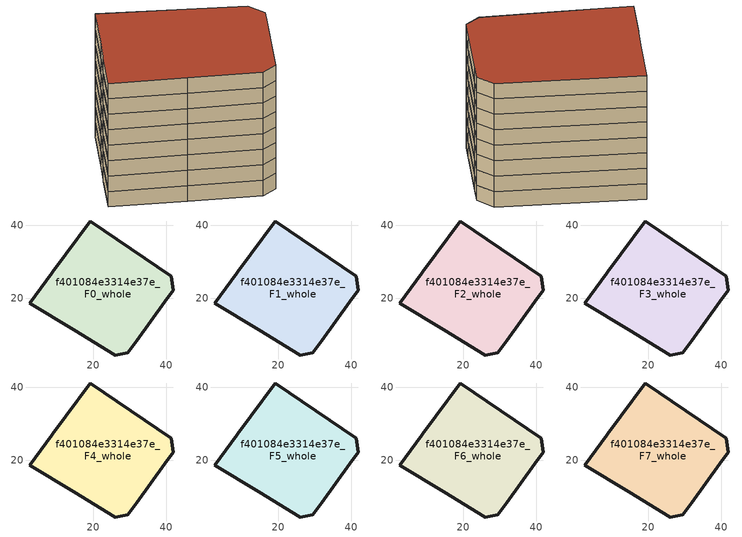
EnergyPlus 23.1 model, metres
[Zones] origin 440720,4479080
f401084e3314e37e_F0_whole
 floor ground (EU_floor_Construction): 41.3,26.07 41.87,22.1 39.57,18.95 31.83,8.33 29.39,4.97 25.96,4.39 14.53,11.34 2.54,18.64 8.5,26.84 8.85,27.32 12.39,32.1 19.08,41.19 z0
 wall outside (EU_wall_Construction): 19.08,41.19 12.39,32.1 8.85,27.32 8.5,26.84 2.54,18.64 14.53,11.34 25.96,4.39 29.39,4.97 31.83,8.33 39.57,18.95 41.87,22.1 41.3,26.07 19.08,41.19 z0:3
f401084e3314e37e_F1_whole
 floor to f401084e3314e37e_F0_whole (EU_floor_Construction): 41.3,26.07 41.87,22.1 39.57,18.95 31.83,8.33 29.39,4.97 25.96,4.39 14.53,11.34 2.54,18.64 8.5,26.84 8.85,27.32 12.39,32.1 19.08,41.19 z3
 wall outside (EU_wall_Construction): 19.08,41.19 12.39,32.1 8.85,27.32 8.5,26.84 2.54,18.64 14.53,11.34 25.96,4.39 29.39,4.97 31.83,8.33 39.57,18.95 41.87,22.1 41.3,26.07 19.08,41.19 z3:6
f401084e3314e37e_F2_whole
 floor to f401084e3314e37e_F1_whole (EU_floor_Construction): 41.3,26.07 41.87,22.1 39.57,18.95 31.83,8.33 29.39,4.97 25.96,4.39 14.53,11.34 2.54,18.64 8.5,26.84 8.85,27.32 12.39,32.1 19.08,41.19 z6
 wall outside (EU_wall_Construction): 19.08,41.19 12.39,32.1 8.85,27.32 8.5,26.84 2.54,18.64 14.53,11.34 25.96,4.39 29.39,4.97 31.83,8.33 39.57,18.95 41.87,22.1 41.3,26.07 19.08,41.19 z6:9
f401084e3314e37e_F3_whole
 floor to f401084e3314e37e_F2_whole (EU_floor_Construction): 41.3,26.07 41.87,22.1 39.57,18.95 31.83,8.33 29.39,4.97 25.96,4.39 14.53,11.34 2.54,18.64 8.5,26.84 8.85,27.32 12.39,32.1 19.08,41.19 z9
 wall outside (EU_wall_Construction): 19.08,41.19 12.39,32.1 8.85,27.32 8.5,26.84 2.54,18.64 14.53,11.34 25.96,4.39 29.39,4.97 31.83,8.33 39.57,18.95 41.87,22.1 41.3,26.07 19.08,41.19 z9:12
f401084e3314e37e_F4_whole
 floor to f401084e3314e37e_F3_whole (EU_floor_Construction): 41.3,26.07 41.87,22.1 39.57,18.95 31.83,8.33 29.39,4.97 25.96,4.39 14.53,11.34 2.54,18.64 8.5,26.84 8.85,27.32 12.39,32.1 19.08,41.19 z12
 wall outside (EU_wall_Construction): 19.08,41.19 12.39,32.1 8.85,27.32 8.5,26.84 2.54,18.64 14.53,11.34 25.96,4.39 29.39,4.97 31.83,8.33 39.57,18.95 41.87,22.1 41.3,26.07 19.08,41.19 z12:15
f401084e3314e37e_F5_whole
 floor to f401084e3314e37e_F4_whole (EU_floor_Construction): 41.3,26.07 41.87,22.1 39.57,18.95 31.83,8.33 29.39,4.97 25.96,4.39 14.53,11.34 2.54,18.64 8.5,26.84 8.85,27.32 12.39,32.1 19.08,41.19 z15
 wall outside (EU_wall_Construction): 19.08,41.19 12.39,32.1 8.85,27.32 8.5,26.84 2.54,18.64 14.53,11.34 25.96,4.39 29.39,4.97 31.83,8.33 39.57,18.95 41.87,22.1 41.3,26.07 19.08,41.19 z15:18
f401084e3314e37e_F6_whole
 floor to f401084e3314e37e_F5_whole (EU_floor_Construction): 41.3,26.07 41.87,22.1 39.57,18.95 31.83,8.33 29.39,4.97 25.96,4.39 14.53,11.34 2.54,18.64 8.5,26.84 8.85,27.32 12.39,32.1 19.08,41.19 z18
 wall outside (EU_wall_Construction): 19.08,41.19 12.39,32.1 8.85,27.32 8.5,26.84 2.54,18.64 14.53,11.34 25.96,4.39 29.39,4.97 31.83,8.33 39.57,18.95 41.87,22.1 41.3,26.07 19.08,41.19 z18:21
f401084e3314e37e_F7_whole
 floor to f401084e3314e37e_F6_whole (EU_floor_Construction): 41.3,26.07 41.87,22.1 39.57,18.95 31.83,8.33 29.39,4.97 25.96,4.39 14.53,11.34 2.54,18.64 8.5,26.84 8.85,27.32 12.39,32.1 19.08,41.19 z21
 wall outside (EU_wall_Construction): 19.08,41.19 12.39,32.1 8.85,27.32 8.5,26.84 2.54,18.64 14.53,11.34 25.96,4.39 29.39,4.97 31.83,8.33 39.57,18.95 41.87,22.1 41.3,26.07 19.08,41.19 z21:24
 roof outside (EU_roof_Construction): 31.83,8.33 39.57,18.95 41.87,22.1 41.3,26.07 19.08,41.19 12.39,32.1 8.85,27.32 8.5,26.84 2.54,18.64 14.53,11.34 25.96,4.39 29.39,4.97 z24
[Building]
EU S2 Campaign: North Axis=0; Terrain=City; Solar Distribution=FullExterior
[Site:Location]
Madrid: Latitude=40.5; Longitude=-3.5; Time Zone=1; Elevation=609
[SizingPeriod:WeatherFileDays]
AnnualSizingPeriod: Begin Month=1; Begin Day of Month=1; End Month=12; End Day of Month=31; Day of Week for Start Day=Monday; Use Weather File Daylight Saving Period=No; Use Weather File Rain and Snow Indicators=No
[MATERIAL]
EU_InternalMass_Material: Roughness=MediumRough; Thickness=0.1; Conductivity=1; Density=1800; Specific Heat=900; Thermal Absorptance=0.9; Solar Absorptance=0.7; Visible Absorptance=0.7
[MATERIAL:NOMASS] Roughness=MediumRough; Thermal Absorptance=0.9; Solar Absorptance=0.7; Visible Absorptance=0.7
Name | Thermal Resistance
EU_wall_NoMass; EU_roof_NoMass | 2.16768
EU_floor_NoMass | 1.14339
[CONSTRUCTION]
EU_wall_Construction: EU_wall_NoMass
EU_roof_Construction: EU_roof_NoMass
EU_floor_Construction: EU_floor_NoMass
EU_InternalMass_Construction: EU_InternalMass_Material
[ZONE] Type=1; Multiplier=1; Ceiling Height=autocalculate; Volume=2404.79; Floor Area=autocalculate; Part of Total Floor Area=Yes
f401084e3314e37e_F0_whole; f401084e3314e37e_F1_whole; f401084e3314e37e_F2_whole; f401084e3314e37e_F3_whole; f401084e3314e37e_F4_whole; f401084e3314e37e_F5_whole; f401084e3314e37e_F6_whole; f401084e3314e37e_F7_whole
[INTERNALMASS] Construction=EU_InternalMass_Construction; Surface Area=801.596
Name | Zone or ZoneList
f401084e3314e37e_F0_whole_EU_InternalMass | f401084e3314e37e_F0_whole
f401084e3314e37e_F1_whole_EU_InternalMass | f401084e3314e37e_F1_whole
f401084e3314e37e_F2_whole_EU_InternalMass | f401084e3314e37e_F2_whole
f401084e3314e37e_F3_whole_EU_InternalMass | f401084e3314e37e_F3_whole
f401084e3314e37e_F4_whole_EU_InternalMass | f401084e3314e37e_F4_whole
f401084e3314e37e_F5_whole_EU_InternalMass | f401084e3314e37e_F5_whole
f401084e3314e37e_F6_whole_EU_InternalMass | f401084e3314e37e_F6_whole
f401084e3314e37e_F7_whole_EU_InternalMass | f401084e3314e37e_F7_whole
[OTHEREQUIPMENT] Fuel Type=Electricity; Design Level Calculation Method=Watts/Area; Power per Zone Floor Area=1; Fraction Latent=0; Fraction Radiant=0; Fraction Lost=0; Carbon Dioxide Generation Rate=0; EndUse Subcategory=EU_Step8_InternalGains
Name | Zone or ZoneList or Space or SpaceList | Schedule
EU_Step8_InternalGain_f401084e3314e37e_F0_whole_f000 | f401084e3314e37e_F0_whole | EU_Step8_GainSchedule_f401084e3314e37e_F0_whole_f000
EU_Step8_InternalGain_f401084e3314e37e_F1_whole_f000 | f401084e3314e37e_F1_whole | EU_Step8_GainSchedule_f401084e3314e37e_F1_whole_f000
EU_Step8_InternalGain_f401084e3314e37e_F2_whole_f000 | f401084e3314e37e_F2_whole | EU_Step8_GainSchedule_f401084e3314e37e_F2_whole_f000
EU_Step8_InternalGain_f401084e3314e37e_F3_whole_f000 | f401084e3314e37e_F3_whole | EU_Step8_GainSchedule_f401084e3314e37e_F3_whole_f000
EU_Step8_InternalGain_f401084e3314e37e_F4_whole_f000 | f401084e3314e37e_F4_whole | EU_Step8_GainSchedule_f401084e3314e37e_F4_whole_f000
EU_Step8_InternalGain_f401084e3314e37e_F5_whole_f000 | f401084e3314e37e_F5_whole | EU_Step8_GainSchedule_f401084e3314e37e_F5_whole_f000
EU_Step8_InternalGain_f401084e3314e37e_F6_whole_f000 | f401084e3314e37e_F6_whole | EU_Step8_GainSchedule_f401084e3314e37e_F6_whole_f000
EU_Step8_InternalGain_f401084e3314e37e_F7_whole_f000 | f401084e3314e37e_F7_whole | EU_Step8_GainSchedule_f401084e3314e37e_F7_whole_f000
[ZONEVENTILATION:DESIGNFLOWRATE] Schedule=EU_AlwaysOn; Design Flow Rate Calculation Method=AirChanges/Hour; Air Changes per Hour=0.480546; Ventilation Type=Natural; Fan Pressure Rise=0; Fan Total Efficiency=1; Constant Term Coefficient=1; Temperature Term Coefficient=0; Velocity Term Coefficient=0; Velocity Squared Term Coefficient=0; Minimum Indoor Temperature=-100; Maximum Indoor Temperature=100; Delta Temperature=-100; Minimum Outdoor Temperature=-100; Maximum Outdoor Temperature=100; Maximum Wind Speed=40
Name | Zone or ZoneList or Space or SpaceList
EU_ConstantAir_f401084e3314e37e_F0_whole | f401084e3314e37e_F0_whole
EU_ConstantAir_f401084e3314e37e_F1_whole | f401084e3314e37e_F1_whole
EU_ConstantAir_f401084e3314e37e_F2_whole | f401084e3314e37e_F2_whole
EU_ConstantAir_f401084e3314e37e_F3_whole | f401084e3314e37e_F3_whole
EU_ConstantAir_f401084e3314e37e_F4_whole | f401084e3314e37e_F4_whole
EU_ConstantAir_f401084e3314e37e_F5_whole | f401084e3314e37e_F5_whole
EU_ConstantAir_f401084e3314e37e_F6_whole | f401084e3314e37e_F6_whole
EU_ConstantAir_f401084e3314e37e_F7_whole | f401084e3314e37e_F7_whole
[HVACTEMPLATE:THERMOSTAT] Constant Heating Setpoint=20; Constant Cooling Setpoint=50
EU_HeatOnly_f401084e3314e37e_F0_whole; EU_HeatOnly_f401084e3314e37e_F1_whole; EU_HeatOnly_f401084e3314e37e_F2_whole; EU_HeatOnly_f401084e3314e37e_F3_whole; EU_HeatOnly_f401084e3314e37e_F4_whole; EU_HeatOnly_f401084e3314e37e_F5_whole; EU_HeatOnly_f401084e3314e37e_F6_whole; EU_HeatOnly_f401084e3314e37e_F7_whole
[HVACTEMPLATE:ZONE:IDEALLOADSAIRSYSTEM] System Availability Schedule=EU_AlwaysOn; Maximum Heating Supply Air Temperature=50; Minimum Cooling Supply Air Temperature=13; Maximum Heating Supply Air Humidity Ratio=0.0156; Minimum Cooling Supply Air Humidity Ratio=0.0077; Heating Limit=NoLimit; Cooling Limit=NoLimit; Heating Availability Schedule=EU_AlwaysOn; Cooling Availability Schedule=EU_CoolingOff; Dehumidification Control Type=ConstantSensibleHeatRatio; Cooling Sensible Heat Ratio=0.7; Dehumidification Setpoint=60; Humidification Control Type=None; Humidification Setpoint=30; Outdoor Air Method=None; Outdoor Air Flow Rate per Person=0.00944; Outdoor Air Flow Rate per Zone Floor Area=0; Outdoor Air Flow Rate per Zone=0; Demand Controlled Ventilation Type=None; Outdoor Air Economizer Type=NoEconomizer; Heat Recovery Type=None; Sensible Heat Recovery Effectiveness=0.7; Latent Heat Recovery Effectiveness=0.65
Name | Template Thermostat
f401084e3314e37e_F0_whole | EU_HeatOnly_f401084e3314e37e_F0_whole
f401084e3314e37e_F1_whole | EU_HeatOnly_f401084e3314e37e_F1_whole
f401084e3314e37e_F2_whole | EU_HeatOnly_f401084e3314e37e_F2_whole
f401084e3314e37e_F3_whole | EU_HeatOnly_f401084e3314e37e_F3_whole
f401084e3314e37e_F4_whole | EU_HeatOnly_f401084e3314e37e_F4_whole
f401084e3314e37e_F5_whole | EU_HeatOnly_f401084e3314e37e_F5_whole
f401084e3314e37e_F6_whole | EU_HeatOnly_f401084e3314e37e_F6_whole
f401084e3314e37e_F7_whole | EU_HeatOnly_f401084e3314e37e_F7_whole
[SIZING:ZONE] Zone Cooling Design Supply Air Temperature Input Method=SupplyAirTemperature; Zone Cooling Design Supply Air Temperature=13; Zone Heating Design Supply Air Temperature Input Method=SupplyAirTemperature; Zone Heating Design Supply Air Temperature=50; Zone Cooling Design Supply Air Humidity Ratio=0.008; Zone Heating Design Supply Air Humidity Ratio=0.008; Cooling Design Air Flow Method=DesignDay; Cooling Design Air Flow Rate=0; Cooling Minimum Air Flow per Zone Floor Area=0.000762; Cooling Minimum Air Flow=0; Cooling Minimum Air Flow Fraction=0.2; Heating Design Air Flow Method=DesignDay; Heating Design Air Flow Rate=0; Heating Maximum Air Flow per Zone Floor Area=0.002032; Heating Maximum Air Flow=0.141576; Heating Maximum Air Flow Fraction=0.3; Account for Dedicated Outdoor Air System=No; Dedicated Outdoor Air System Control Strategy=NeutralSupplyAir; Dedicated Outdoor Air Low Setpoint Temperature for Design=autosize; Dedicated Outdoor Air High Setpoint Temperature for Design=autosize; Zone Load Sizing Method=Sensible Load Only No Latent Load; Zone Latent Cooling Design Supply Air Humidity Ratio Input Method=HumidityRatioDifference; Zone Cooling Design Supply Air Humidity Ratio Difference=0.005; Zone Latent Heating Design Supply Air Humidity Ratio Input Method=HumidityRatioDifference; Zone Humidification Design Supply Air Humidity Ratio Difference=0.005
f401084e3314e37e_F0_whole; f401084e3314e37e_F1_whole; f401084e3314e37e_F2_whole; f401084e3314e37e_F3_whole; f401084e3314e37e_F4_whole; f401084e3314e37e_F5_whole; f401084e3314e37e_F6_whole; f401084e3314e37e_F7_whole
[SCHEDULE:CONSTANT]
Name | Hourly Value
EU_AlwaysOn | 1
EU_CoolingOff | 0
[SCHEDULE:FILE] Column Number=1; Rows to Skip at Top=0; Number of Hours of Data=8760; Column Separator=Comma; Interpolate to Timestep=No; Minutes per Item=60; Adjust Schedule for Daylight Savings=Yes
Name | File
EU_Step8_GainSchedule_f401084e3314e37e_F0_whole_f000 | C:\Users\o_iseri\Desktop\OpenUBEM\openubem\outputs\eu_evidence\EU-11\ES-MAD-BERRUGUETE\idfs\f401084e3314e37e\f401084e3314e37e_F0_whole_f000_gain.csv
EU_Step8_GainSchedule_f401084e3314e37e_F1_whole_f000 | C:\Users\o_iseri\Desktop\OpenUBEM\openubem\outputs\eu_evidence\EU-11\ES-MAD-BERRUGUETE\idfs\f401084e3314e37e\f401084e3314e37e_F1_whole_f000_gain.csv
EU_Step8_GainSchedule_f401084e3314e37e_F2_whole_f000 | C:\Users\o_iseri\Desktop\OpenUBEM\openubem\outputs\eu_evidence\EU-11\ES-MAD-BERRUGUETE\idfs\f401084e3314e37e\f401084e3314e37e_F2_whole_f000_gain.csv
EU_Step8_GainSchedule_f401084e3314e37e_F3_whole_f000 | C:\Users\o_iseri\Desktop\OpenUBEM\openubem\outputs\eu_evidence\EU-11\ES-MAD-BERRUGUETE\idfs\f401084e3314e37e\f401084e3314e37e_F3_whole_f000_gain.csv
EU_Step8_GainSchedule_f401084e3314e37e_F4_whole_f000 | C:\Users\o_iseri\Desktop\OpenUBEM\openubem\outputs\eu_evidence\EU-11\ES-MAD-BERRUGUETE\idfs\f401084e3314e37e\f401084e3314e37e_F4_whole_f000_gain.csv
EU_Step8_GainSchedule_f401084e3314e37e_F5_whole_f000 | C:\Users\o_iseri\Desktop\OpenUBEM\openubem\outputs\eu_evidence\EU-11\ES-MAD-BERRUGUETE\idfs\f401084e3314e37e\f401084e3314e37e_F5_whole_f000_gain.csv
EU_Step8_GainSchedule_f401084e3314e37e_F6_whole_f000 | C:\Users\o_iseri\Desktop\OpenUBEM\openubem\outputs\eu_evidence\EU-11\ES-MAD-BERRUGUETE\idfs\f401084e3314e37e\f401084e3314e37e_F6_whole_f000_gain.csv
EU_Step8_GainSchedule_f401084e3314e37e_F7_whole_f000 | C:\Users\o_iseri\Desktop\OpenUBEM\openubem\outputs\eu_evidence\EU-11\ES-MAD-BERRUGUETE\idfs\f401084e3314e37e\f401084e3314e37e_F7_whole_f000_gain.csv
